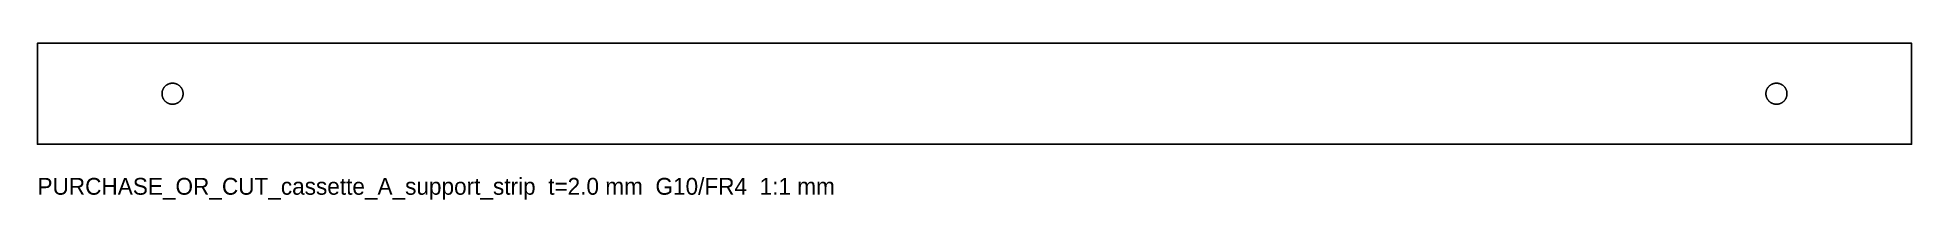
# Model space of a CAD drawing. Header units: metres. Extents: x 0 to 222, y -7 to 12.
import ezdxf

# ---------------------------------------------------------------- set-up
doc = ezdxf.new("R2010")
doc.units = ezdxf.units.M

msp = doc.modelspace()

# ---------------------------------------------------------------- linework, layer by layer
for points in [[(0, 6), (0, 12), (111, 12), (222, 12), (222, 6), (222, 0), (111, 0), (0, 0), (0, 6)], [(14.90222, 6.59782), (14.888005, 6.570085), (14.87379, 6.54235), (14.86097, 6.513945), (14.84815, 6.48554), (14.836765, 6.456535), (14.82538, 6.42753), (14.815455, 6.397985), (14.80553, 6.36844), (14.79709, 6.338445), (14.78865, 6.30845), (14.781715, 6.278065), (14.77478, 6.24768), (14.76937, 6.21699), (14.76396, 6.1863), (14.760085, 6.15538), (14.75621, 6.12446), (14.75388, 6.093385), (14.75155, 6.06231), (14.750775, 6.031155), (14.75, 6), (14.750775, 5.968845), (14.75155, 5.93769), (14.75388, 5.906615), (14.75621, 5.87554), (14.760085, 5.84462), (14.76396, 5.8137), (14.76937, 5.78301), (14.77478, 5.75232), (14.781715, 5.721935), (14.78865, 5.69155), (14.79709, 5.661555), (14.80553, 5.63156), (14.815455, 5.602015), (14.82538, 5.57247), (14.836765, 5.543465), (14.84815, 5.51446), (14.86097, 5.486055), (14.87379, 5.45765), (14.888005, 5.429915), (14.90222, 5.40218), (14.917805, 5.375195), (14.93339, 5.34821), (14.950295, 5.32203), (14.9672, 5.29585), (14.98539, 5.270545), (15.00358, 5.24524), (15.02301, 5.22088), (15.04244, 5.19652), (15.063065, 5.17315), (15.08369, 5.14978), (15.105445, 5.127475), (15.1272, 5.10517), (15.150045, 5.08397), (15.17289, 5.06277), (15.196765, 5.04274), (15.22064, 5.02271), (15.24548, 5.003895), (15.27032, 4.98508), (15.29607, 4.967525), (15.32182, 4.94997), (15.34841, 4.93372), (15.375, 4.91747), (15.40237, 4.902565), (15.42974, 4.88766), (15.457815, 4.87414), (15.48589, 4.86062), (15.514605, 4.848515), (15.54332, 4.83641), (15.572605, 4.82575), (15.60189, 4.81509), (15.63167, 4.805905), (15.66145, 4.79672), (15.69165, 4.78903), (15.72185, 4.78134), (15.752395, 4.775165), (15.78294, 4.76899), (15.813755, 4.764345), (15.84457, 4.7597), (15.87558, 4.7566), (15.90659, 4.7535), (15.937715, 4.751945), (15.96884, 4.75039), (16, 4.75039), (16.03116, 4.75039), (16.062285, 4.751945), (16.09341, 4.7535), (16.12442, 4.7566), (16.15543, 4.7597), (16.186245, 4.764345), (16.21706, 4.76899), (16.247605, 4.775165), (16.27815, 4.78134), (16.30835, 4.78903), (16.33855, 4.79672), (16.36833, 4.805905), (16.39811, 4.81509), (16.427395, 4.82575), (16.45668, 4.83641), (16.485395, 4.848515), (16.51411, 4.86062), (16.542185, 4.87414), (16.57026, 4.88766), (16.59763, 4.902565), (16.625, 4.91747), (16.65159, 4.93372), (16.67818, 4.94997), (16.70393, 4.967525), (16.72968, 4.98508), (16.75452, 5.003895), (16.77936, 5.02271), (16.803235, 5.04274), (16.82711, 5.06277), (16.849955, 5.08397), (16.8728, 5.10517), (16.894555, 5.127475), (16.91631, 5.14978), (16.936935, 5.17315), (16.95756, 5.19652), (16.97699, 5.22088), (16.99642, 5.24524), (17.01461, 5.270545), (17.0328, 5.29585), (17.049705, 5.32203), (17.06661, 5.34821), (17.082195, 5.375195), (17.09778, 5.40218), (17.111995, 5.429915), (17.12621, 5.45765), (17.13903, 5.486055), (17.15185, 5.51446), (17.163235, 5.543465), (17.17462, 5.57247), (17.184545, 5.602015), (17.19447, 5.63156), (17.20291, 5.661555), (17.21135, 5.69155), (17.218285, 5.721935), (17.22522, 5.75232), (17.23063, 5.78301), (17.23604, 5.8137), (17.239915, 5.84462), (17.24379, 5.87554), (17.24612, 5.906615), (17.24845, 5.93769), (17.249225, 5.968845), (17.25, 6), (17.249225, 6.031155), (17.24845, 6.06231), (17.24612, 6.093385), (17.24379, 6.12446), (17.239915, 6.15538), (17.23604, 6.1863), (17.23063, 6.21699), (17.22522, 6.24768), (17.218285, 6.278065), (17.21135, 6.30845), (17.20291, 6.338445), (17.19447, 6.36844), (17.184545, 6.397985), (17.17462, 6.42753), (17.163235, 6.456535), (17.15185, 6.48554), (17.13903, 6.513945), (17.12621, 6.54235), (17.111995, 6.570085), (17.09778, 6.59782), (17.082195, 6.624805), (17.06661, 6.65179), (17.049705, 6.67797), (17.0328, 6.70415), (17.01461, 6.729455), (16.99642, 6.75476), (16.97699, 6.77912), (16.95756, 6.80348), (16.936935, 6.82685), (16.91631, 6.85022), (16.894555, 6.872525), (16.8728, 6.89483), (16.849955, 6.91603), (16.82711, 6.93723), (16.803235, 6.95726), (16.77936, 6.97729), (16.75452, 6.996105), (16.72968, 7.01492), (16.70393, 7.032475), (16.67818, 7.05003), (16.65159, 7.06628), (16.625, 7.08253), (16.59763, 7.097435), (16.57026, 7.11234), (16.542185, 7.12586), (16.51411, 7.13938), (16.485395, 7.151485), (16.45668, 7.16359), (16.427395, 7.17425), (16.39811, 7.18491), (16.36833, 7.194095), (16.33855, 7.20328), (16.30835, 7.21097), (16.27815, 7.21866), (16.247605, 7.224835), (16.21706, 7.23101), (16.186245, 7.235655), (16.15543, 7.2403), (16.12442, 7.2434), (16.09341, 7.2465), (16.062285, 7.248055), (16.03116, 7.24961), (16, 7.24961), (15.96884, 7.24961), (15.937715, 7.248055), (15.90659, 7.2465), (15.87558, 7.2434), (15.84457, 7.2403), (15.813755, 7.235655), (15.78294, 7.23101), (15.752395, 7.224835), (15.72185, 7.21866), (15.69165, 7.21097), (15.66145, 7.20328), (15.63167, 7.194095), (15.60189, 7.18491), (15.572605, 7.17425), (15.54332, 7.16359), (15.514605, 7.151485), (15.48589, 7.13938), (15.457815, 7.12586), (15.42974, 7.11234), (15.40237, 7.097435), (15.375, 7.08253), (15.34841, 7.06628), (15.32182, 7.05003), (15.29607, 7.032475), (15.27032, 7.01492), (15.24548, 6.996105), (15.22064, 6.97729), (15.196765, 6.95726), (15.17289, 6.93723), (15.150045, 6.91603), (15.1272, 6.89483), (15.105445, 6.872525), (15.08369, 6.85022), (15.063065, 6.82685), (15.04244, 6.80348), (15.02301, 6.77912), (15.00358, 6.75476), (14.98539, 6.729455), (14.9672, 6.70415), (14.950295, 6.67797), (14.93339, 6.65179), (14.917805, 6.624805), (14.90222, 6.59782)], [(206.45668, 4.83641), (206.485395, 4.848515), (206.51411, 4.86062), (206.542185, 4.87414), (206.57026, 4.88766), (206.59763, 4.902565), (206.625, 4.91747), (206.65159, 4.93372), (206.67818, 4.94997), (206.70393, 4.967525), (206.72968, 4.98508), (206.75452, 5.003895), (206.77936, 5.02271), (206.803235, 5.04274), (206.82711, 5.06277), (206.849955, 5.08397), (206.8728, 5.10517), (206.894555, 5.127475), (206.91631, 5.14978), (206.936935, 5.17315), (206.95756, 5.19652), (206.97699, 5.22088), (206.99642, 5.24524), (207.01461, 5.270545), (207.0328, 5.29585), (207.049705, 5.32203), (207.06661, 5.34821), (207.082195, 5.375195), (207.09778, 5.40218), (207.111995, 5.429915), (207.12621, 5.45765), (207.13903, 5.486055), (207.15185, 5.51446), (207.163235, 5.543465), (207.17462, 5.57247), (207.184545, 5.602015), (207.19447, 5.63156), (207.20291, 5.661555), (207.21135, 5.69155), (207.218285, 5.721935), (207.22522, 5.75232), (207.23063, 5.78301), (207.23604, 5.8137), (207.239915, 5.84462), (207.24379, 5.87554), (207.24612, 5.906615), (207.24845, 5.93769), (207.249225, 5.968845), (207.25, 6), (207.249225, 6.031155), (207.24845, 6.06231), (207.24612, 6.093385), (207.24379, 6.12446), (207.239915, 6.15538), (207.23604, 6.1863), (207.23063, 6.21699), (207.22522, 6.24768), (207.218285, 6.278065), (207.21135, 6.30845), (207.20291, 6.338445), (207.19447, 6.36844), (207.184545, 6.397985), (207.17462, 6.42753), (207.163235, 6.456535), (207.15185, 6.48554), (207.13903, 6.513945), (207.12621, 6.54235), (207.111995, 6.570085), (207.09778, 6.59782), (207.082195, 6.624805), (207.06661, 6.65179), (207.049705, 6.67797), (207.0328, 6.70415), (207.01461, 6.729455), (206.99642, 6.75476), (206.97699, 6.77912), (206.95756, 6.80348), (206.936935, 6.82685), (206.91631, 6.85022), (206.894555, 6.872525), (206.8728, 6.89483), (206.849955, 6.91603), (206.82711, 6.93723), (206.803235, 6.95726), (206.77936, 6.97729), (206.75452, 6.996105), (206.72968, 7.01492), (206.70393, 7.032475), (206.67818, 7.05003), (206.65159, 7.06628), (206.625, 7.08253), (206.59763, 7.097435), (206.57026, 7.11234), (206.542185, 7.12586), (206.51411, 7.13938), (206.485395, 7.151485), (206.45668, 7.16359), (206.427395, 7.17425), (206.39811, 7.18491), (206.36833, 7.194095), (206.33855, 7.20328), (206.30835, 7.21097), (206.27815, 7.21866), (206.247605, 7.224835), (206.21706, 7.23101), (206.186245, 7.235655), (206.15543, 7.2403), (206.12442, 7.2434), (206.09341, 7.2465), (206.062285, 7.248055), (206.03116, 7.24961), (206, 7.24961), (205.96884, 7.24961), (205.937715, 7.248055), (205.90659, 7.2465), (205.87558, 7.2434), (205.84457, 7.2403), (205.813755, 7.235655), (205.78294, 7.23101), (205.752395, 7.224835), (205.72185, 7.21866), (205.69165, 7.21097), (205.66145, 7.20328), (205.63167, 7.194095), (205.60189, 7.18491), (205.572605, 7.17425), (205.54332, 7.16359), (205.514605, 7.151485), (205.48589, 7.13938), (205.457815, 7.12586), (205.42974, 7.11234), (205.40237, 7.097435), (205.375, 7.08253), (205.34841, 7.06628), (205.32182, 7.05003), (205.29607, 7.032475), (205.27032, 7.01492), (205.24548, 6.996105), (205.22064, 6.97729), (205.196765, 6.95726), (205.17289, 6.93723), (205.150045, 6.91603), (205.1272, 6.89483), (205.105445, 6.872525), (205.08369, 6.85022), (205.063065, 6.82685), (205.04244, 6.80348), (205.02301, 6.77912), (205.00358, 6.75476), (204.98539, 6.729455), (204.9672, 6.70415), (204.950295, 6.67797), (204.93339, 6.65179), (204.917805, 6.624805), (204.90222, 6.59782), (204.888005, 6.570085), (204.87379, 6.54235), (204.86097, 6.513945), (204.84815, 6.48554), (204.836765, 6.456535), (204.82538, 6.42753), (204.815455, 6.397985), (204.80553, 6.36844), (204.79709, 6.338445), (204.78865, 6.30845), (204.781715, 6.278065), (204.77478, 6.24768), (204.76937, 6.21699), (204.76396, 6.1863), (204.760085, 6.15538), (204.75621, 6.12446), (204.75388, 6.093385), (204.75155, 6.06231), (204.750775, 6.031155), (204.75, 6), (204.750775, 5.968845), (204.75155, 5.93769), (204.75388, 5.906615), (204.75621, 5.87554), (204.760085, 5.84462), (204.76396, 5.8137), (204.76937, 5.78301), (204.77478, 5.75232), (204.781715, 5.721935), (204.78865, 5.69155), (204.79709, 5.661555), (204.80553, 5.63156), (204.815455, 5.602015), (204.82538, 5.57247), (204.836765, 5.543465), (204.84815, 5.51446), (204.86097, 5.486055), (204.87379, 5.45765), (204.888005, 5.429915), (204.90222, 5.40218), (204.917805, 5.375195), (204.93339, 5.34821), (204.950295, 5.32203), (204.9672, 5.29585), (204.98539, 5.270545), (205.00358, 5.24524), (205.02301, 5.22088), (205.04244, 5.19652), (205.063065, 5.17315), (205.08369, 5.14978), (205.105445, 5.127475), (205.1272, 5.10517), (205.150045, 5.08397), (205.17289, 5.06277), (205.196765, 5.04274), (205.22064, 5.02271), (205.24548, 5.003895), (205.27032, 4.98508), (205.29607, 4.967525), (205.32182, 4.94997), (205.34841, 4.93372), (205.375, 4.91747), (205.40237, 4.902565), (205.42974, 4.88766), (205.457815, 4.87414), (205.48589, 4.86062), (205.514605, 4.848515), (205.54332, 4.83641), (205.572605, 4.82575), (205.60189, 4.81509), (205.63167, 4.805905), (205.66145, 4.79672), (205.69165, 4.78903), (205.72185, 4.78134), (205.752395, 4.775165), (205.78294, 4.76899), (205.813755, 4.764345), (205.84457, 4.7597), (205.87558, 4.7566), (205.90659, 4.7535), (205.937715, 4.751945), (205.96884, 4.75039), (206, 4.75039), (206.03116, 4.75039), (206.062285, 4.751945), (206.09341, 4.7535), (206.12442, 4.7566), (206.15543, 4.7597), (206.186245, 4.764345), (206.21706, 4.76899), (206.247605, 4.775165), (206.27815, 4.78134), (206.30835, 4.78903), (206.33855, 4.79672), (206.36833, 4.805905), (206.39811, 4.81509), (206.427395, 4.82575), (206.45668, 4.83641)]]:
    msp.add_lwpolyline(points, close=True)

# ---------------------------------------------------------------- texts
msp.add_text('PURCHASE_OR_CUT_cassette_A_support_strip  t=2.0 mm  G10/FR4  1:1 mm', height=2).set_placement((0, -6))

doc.saveas('drawing.dxf')
